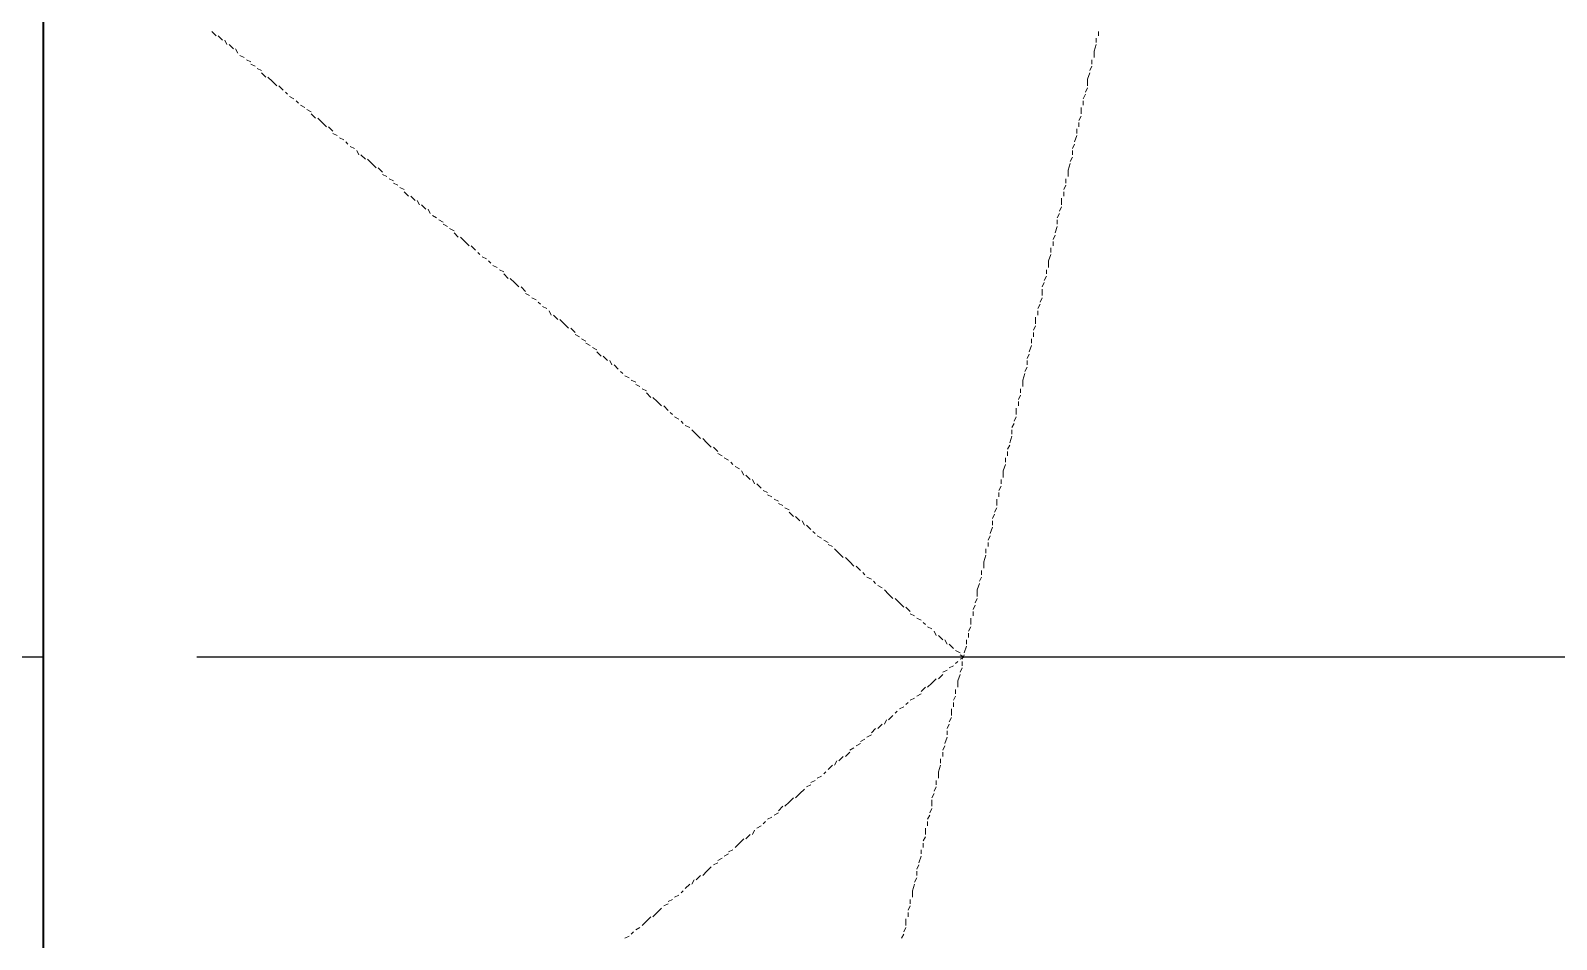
# Model space of a CAD drawing. Extents: x 8 to 21351, y 0 to 420.
# Drawn here: x 15752.46 to 15767.39, y 336.22 to 345.11 of the extents above; entities that cross this region are included whole.
import ezdxf

# ---------------------------------------------------------------- set-up
doc = ezdxf.new("R2010")
doc.units = 0

msp = doc.modelspace()

# ---------------------------------------------------------------- linework, layer by layer
at = {"color": 7, "lineweight": 40}
msp.add_line((15752.58, 397.743), (15752.58, 310.219), dxfattribs=at)
at = {"color": 7, "lineweight": 25}
for p, q in [((15752.58, 357.568), (15752.58, 337.566)), ((15752.58, 338.984), (15751.585, 338.984)), ((15774.085, 338.984), (15754.083, 338.984))]:
    msp.add_line(p, q, dxfattribs=at)
at = {"color": 7, "lineweight": 5}
for p, q in [((15752.58, 345.101), (15752.58, 345.059)), ((15752.58, 345.038), (15752.58, 344.995)), ((15754.273, 345.059), (15754.231, 345.101)), ((15754.337, 345.017), (15754.294, 345.059)), ((15762.888, 345.038), (15762.888, 344.995)), ((15762.909, 345.101), (15762.909, 345.059)), ((15752.58, 344.974), (15752.58, 344.911)), ((15752.58, 344.89), (15752.58, 344.847)), ((15754.379, 344.974), (15754.358, 345.017)), ((15754.443, 344.932), (15754.4, 344.974)), ((15754.485, 344.89), (15754.464, 344.932)), ((15762.888, 344.974), (15762.867, 344.911)), ((15762.867, 344.911), (15762.867, 344.847)), ((15752.58, 344.826), (15752.58, 344.784)), ((15752.58, 344.763), (15752.58, 344.699)), ((15754.548, 344.847), (15754.506, 344.868)), ((15754.612, 344.805), (15754.57, 344.826)), ((15754.654, 344.763), (15754.612, 344.784)), ((15754.718, 344.72), (15754.675, 344.741)), ((15762.846, 344.763), (15762.825, 344.72)), ((15762.846, 344.826), (15762.846, 344.784)), ((15752.58, 344.678), (15752.58, 344.636)), ((15752.58, 344.615), (15752.58, 344.572)), ((15754.76, 344.657), (15754.718, 344.699)), ((15754.824, 344.615), (15754.781, 344.657)), ((15754.866, 344.572), (15754.824, 344.615)), ((15762.825, 344.699), (15762.803, 344.636)), ((15762.803, 344.636), (15762.803, 344.572)), ((15752.58, 344.551), (15752.58, 344.488)), ((15752.58, 344.466), (15752.58, 344.424)), ((15754.929, 344.53), (15754.887, 344.572)), ((15754.972, 344.488), (15754.951, 344.509)), ((15755.035, 344.445), (15754.993, 344.466)), ((15762.782, 344.488), (15762.761, 344.445)), ((15762.803, 344.551), (15762.782, 344.509)), ((15752.58, 344.403), (15752.58, 344.36)), ((15752.58, 344.339), (15752.58, 344.276)), ((15755.078, 344.403), (15755.056, 344.424)), ((15755.141, 344.36), (15755.099, 344.382)), ((15755.205, 344.318), (15755.162, 344.339)), ((15755.247, 344.255), (15755.205, 344.297)), ((15762.74, 344.36), (15762.74, 344.297)), ((15762.761, 344.424), (15762.761, 344.382)), ((15752.58, 344.255), (15752.58, 344.212)), ((15752.58, 344.191), (15752.58, 344.149)), ((15755.31, 344.212), (15755.268, 344.255)), ((15755.353, 344.17), (15755.31, 344.212)), ((15755.416, 344.128), (15755.374, 344.17)), ((15762.698, 344.149), (15762.698, 344.106)), ((15762.74, 344.276), (15762.719, 344.233)), ((15762.719, 344.212), (15762.719, 344.17)), ((15752.58, 344.128), (15752.58, 344.085)), ((15752.58, 344.064), (15752.58, 344.001)), ((15755.459, 344.085), (15755.416, 344.106)), ((15755.522, 344.043), (15755.48, 344.064)), ((15755.564, 344.001), (15755.543, 344.022)), ((15762.676, 344.001), (15762.655, 343.958)), ((15762.698, 344.085), (15762.676, 344.022)), ((15752.58, 343.979), (15752.58, 343.937)), ((15752.58, 343.916), (15752.58, 343.874)), ((15752.58, 343.853), (15752.58, 343.789)), ((15755.628, 343.958), (15755.586, 343.979)), ((15755.67, 343.895), (15755.649, 343.937)), ((15755.734, 343.853), (15755.691, 343.895)), ((15755.797, 343.81), (15755.755, 343.853)), ((15762.655, 343.874), (15762.634, 343.831)), ((15762.655, 343.937), (15762.655, 343.895)), ((15752.58, 343.768), (15752.58, 343.726)), ((15752.58, 343.704), (15752.58, 343.662)), ((15755.84, 343.768), (15755.797, 343.81)), ((15755.903, 343.726), (15755.861, 343.768)), ((15755.945, 343.683), (15755.903, 343.704)), ((15762.634, 343.81), (15762.613, 343.747)), ((15762.613, 343.747), (15762.613, 343.683)), ((15752.58, 343.641), (15752.58, 343.577)), ((15752.58, 343.556), (15752.58, 343.514)), ((15756.009, 343.641), (15755.967, 343.662)), ((15756.051, 343.599), (15756.009, 343.62)), ((15756.115, 343.556), (15756.072, 343.577)), ((15762.592, 343.599), (15762.571, 343.556)), ((15762.592, 343.662), (15762.592, 343.62)), ((15752.58, 343.493), (15752.58, 343.45)), ((15752.58, 343.429), (15752.58, 343.366)), ((15756.157, 343.493), (15756.115, 343.535)), ((15756.221, 343.45), (15756.178, 343.493)), ((15756.263, 343.408), (15756.242, 343.45)), ((15756.326, 343.366), (15756.284, 343.408)), ((15762.549, 343.471), (15762.549, 343.408)), ((15762.571, 343.535), (15762.571, 343.493)), ((15752.58, 343.344), (15752.58, 343.302)), ((15752.58, 343.281), (15752.58, 343.239)), ((15756.369, 343.323), (15756.348, 343.366)), ((15756.432, 343.281), (15756.39, 343.302)), ((15756.496, 343.239), (15756.453, 343.26)), ((15762.528, 343.323), (15762.507, 343.281)), ((15762.507, 343.26), (15762.507, 343.217)), ((15762.549, 343.387), (15762.528, 343.344)), ((15752.58, 343.217), (15752.58, 343.175)), ((15752.58, 343.154), (15752.58, 343.091)), ((15756.538, 343.196), (15756.496, 343.217)), ((15756.602, 343.154), (15756.559, 343.175)), ((15756.644, 343.091), (15756.602, 343.133)), ((15762.486, 343.112), (15762.465, 343.069)), ((15762.507, 343.196), (15762.486, 343.133)), ((15752.58, 343.069), (15752.58, 343.027)), ((15752.58, 343.006), (15752.58, 342.964)), ((15756.707, 343.048), (15756.665, 343.091)), ((15756.75, 343.006), (15756.707, 343.048)), ((15756.813, 342.964), (15756.771, 343.006)), ((15762.444, 342.985), (15762.444, 342.942)), ((15762.465, 343.048), (15762.465, 343.006)), ((15752.58, 342.942), (15752.58, 342.879)), ((15752.58, 342.858), (15752.58, 342.815)), ((15756.856, 342.921), (15756.834, 342.942)), ((15756.919, 342.879), (15756.877, 342.9)), ((15756.961, 342.836), (15756.94, 342.858)), ((15757.025, 342.794), (15756.983, 342.815)), ((15762.444, 342.921), (15762.422, 342.858)), ((15762.422, 342.858), (15762.422, 342.794)), ((15752.58, 342.794), (15752.58, 342.752)), ((15752.58, 342.731), (15752.58, 342.667)), ((15752.58, 342.646), (15752.58, 342.604)), ((15757.088, 342.752), (15757.046, 342.773)), ((15757.131, 342.688), (15757.088, 342.731)), ((15757.194, 342.646), (15757.152, 342.688)), ((15757.237, 342.604), (15757.194, 342.646)), ((15762.38, 342.646), (15762.359, 342.604)), ((15762.401, 342.709), (15762.38, 342.667)), ((15762.401, 342.773), (15762.401, 342.731)), ((15752.58, 342.582), (15752.58, 342.54)), ((15752.58, 342.519), (15752.58, 342.455)), ((15757.3, 342.561), (15757.258, 342.604)), ((15757.342, 342.519), (15757.3, 342.54)), ((15757.406, 342.477), (15757.364, 342.498)), ((15762.359, 342.498), (15762.338, 342.455)), ((15762.359, 342.582), (15762.359, 342.519)), ((15752.58, 342.434), (15752.58, 342.392)), ((15752.58, 342.371), (15752.58, 342.329)), ((15757.448, 342.434), (15757.427, 342.455)), ((15757.512, 342.392), (15757.469, 342.413)), ((15757.554, 342.329), (15757.533, 342.371)), ((15762.338, 342.434), (15762.317, 342.392)), ((15762.317, 342.371), (15762.317, 342.329)), ((15752.58, 342.307), (15752.58, 342.265)), ((15752.58, 342.244), (15752.58, 342.18)), ((15757.618, 342.286), (15757.575, 342.329)), ((15757.681, 342.244), (15757.639, 342.286)), ((15757.723, 342.202), (15757.681, 342.244)), ((15757.787, 342.159), (15757.745, 342.202)), ((15762.295, 342.223), (15762.274, 342.18)), ((15762.295, 342.307), (15762.295, 342.244)), ((15752.58, 342.159), (15752.58, 342.117)), ((15752.58, 342.096), (15752.58, 342.053)), ((15757.829, 342.117), (15757.787, 342.138)), ((15757.893, 342.074), (15757.85, 342.096)), ((15757.935, 342.032), (15757.893, 342.053)), ((15762.253, 342.096), (15762.253, 342.053)), ((15762.274, 342.159), (15762.274, 342.117)), ((15752.58, 342.032), (15752.58, 341.969)), ((15752.58, 341.947), (15752.58, 341.905)), ((15757.999, 341.99), (15757.956, 342.011)), ((15758.041, 341.926), (15757.999, 341.969)), ((15758.104, 341.884), (15758.062, 341.926)), ((15762.232, 341.947), (15762.211, 341.905)), ((15762.253, 342.032), (15762.232, 341.969)), ((15752.58, 341.884), (15752.58, 341.842)), ((15752.58, 341.82), (15752.58, 341.757)), ((15758.147, 341.842), (15758.126, 341.884)), ((15758.21, 341.799), (15758.168, 341.842)), ((15758.253, 341.757), (15758.231, 341.778)), ((15762.19, 341.757), (15762.168, 341.693)), ((15762.211, 341.82), (15762.19, 341.778)), ((15762.211, 341.884), (15762.211, 341.842)), ((15752.58, 341.736), (15752.58, 341.693)), ((15752.58, 341.672), (15752.58, 341.63)), ((15752.58, 341.609), (15752.58, 341.545)), ((15758.316, 341.715), (15758.274, 341.736)), ((15758.38, 341.672), (15758.337, 341.693)), ((15758.422, 341.63), (15758.38, 341.651)), ((15758.485, 341.588), (15758.443, 341.609)), ((15762.147, 341.609), (15762.147, 341.567)), ((15762.168, 341.693), (15762.168, 341.63)), ((15752.58, 341.524), (15752.58, 341.482)), ((15752.58, 341.461), (15752.58, 341.418)), ((15758.528, 341.524), (15758.485, 341.567)), ((15758.591, 341.482), (15758.549, 341.524)), ((15758.634, 341.44), (15758.591, 341.482)), ((15762.147, 341.545), (15762.126, 341.503)), ((15762.126, 341.482), (15762.126, 341.44)), ((15752.58, 341.397), (15752.58, 341.355)), ((15752.58, 341.334), (15752.58, 341.27)), ((15758.697, 341.397), (15758.655, 341.44)), ((15758.739, 341.355), (15758.718, 341.376)), ((15758.803, 341.312), (15758.761, 341.334)), ((15762.105, 341.334), (15762.084, 341.291)), ((15762.105, 341.418), (15762.105, 341.355)), ((15752.58, 341.249), (15752.58, 341.207)), ((15752.58, 341.185), (15752.58, 341.143)), ((15758.845, 341.27), (15758.824, 341.291)), ((15758.909, 341.228), (15758.866, 341.249)), ((15758.972, 341.164), (15758.93, 341.207)), ((15759.015, 341.122), (15758.972, 341.164)), ((15762.084, 341.27), (15762.063, 341.228)), ((15762.063, 341.207), (15762.063, 341.164)), ((15752.58, 341.122), (15752.58, 341.058)), ((15752.58, 341.037), (15752.58, 340.995)), ((15759.078, 341.08), (15759.036, 341.122)), ((15759.12, 341.037), (15759.078, 341.08)), ((15759.184, 340.995), (15759.142, 341.037)), ((15762.041, 341.058), (15762.02, 341.016)), ((15762.063, 341.143), (15762.041, 341.08)), ((15752.58, 340.974), (15752.58, 340.932)), ((15752.58, 340.91), (15752.58, 340.847)), ((15759.226, 340.953), (15759.184, 340.974)), ((15759.29, 340.91), (15759.247, 340.932)), ((15759.332, 340.868), (15759.311, 340.889)), ((15761.999, 340.868), (15761.978, 340.805)), ((15761.999, 340.932), (15761.999, 340.889)), ((15762.02, 340.995), (15762.02, 340.953)), ((15752.58, 340.826), (15752.58, 340.783)), ((15752.58, 340.762), (15752.58, 340.72)), ((15759.396, 340.826), (15759.353, 340.847)), ((15759.438, 340.762), (15759.417, 340.805)), ((15759.501, 340.72), (15759.459, 340.762)), ((15759.544, 340.678), (15759.523, 340.72)), ((15761.957, 340.72), (15761.957, 340.678)), ((15761.978, 340.805), (15761.978, 340.741)), ((15752.58, 340.699), (15752.58, 340.635)), ((15752.58, 340.614), (15752.58, 340.572)), ((15759.607, 340.635), (15759.565, 340.678)), ((15759.671, 340.593), (15759.628, 340.614)), ((15759.713, 340.55), (15759.671, 340.572)), ((15761.957, 340.656), (15761.936, 340.614)), ((15761.936, 340.593), (15761.936, 340.55)), ((15752.58, 340.55), (15752.58, 340.508)), ((15752.58, 340.487), (15752.58, 340.445)), ((15752.58, 340.423), (15752.58, 340.36)), ((15759.777, 340.508), (15759.734, 340.529)), ((15759.819, 340.466), (15759.777, 340.487)), ((15759.882, 340.423), (15759.84, 340.445)), ((15761.914, 340.445), (15761.893, 340.402)), ((15761.914, 340.529), (15761.914, 340.466)), ((15752.58, 340.339), (15752.58, 340.296)), ((15752.58, 340.275), (15752.58, 340.233)), ((15759.925, 340.36), (15759.882, 340.402)), ((15759.988, 340.318), (15759.946, 340.36)), ((15760.031, 340.275), (15760.009, 340.318)), ((15760.094, 340.233), (15760.052, 340.275)), ((15761.893, 340.381), (15761.872, 340.339)), ((15761.872, 340.318), (15761.872, 340.275)), ((15752.58, 340.212), (15752.58, 340.148)), ((15752.58, 340.127), (15752.58, 340.085)), ((15760.136, 340.191), (15760.115, 340.212)), ((15760.2, 340.148), (15760.158, 340.17)), ((15760.263, 340.106), (15760.221, 340.127)), ((15761.851, 340.17), (15761.83, 340.127)), ((15761.872, 340.254), (15761.851, 340.191)), ((15752.58, 340.064), (15752.58, 340.021)), ((15752.58, 340), (15752.58, 339.937)), ((15760.306, 340.064), (15760.263, 340.085)), ((15760.369, 340), (15760.327, 340.043)), ((15760.412, 339.958), (15760.369, 340)), ((15760.475, 339.916), (15760.433, 339.958)), ((15761.809, 339.979), (15761.787, 339.916)), ((15761.809, 340.043), (15761.809, 340)), ((15761.83, 340.106), (15761.83, 340.064)), ((15752.58, 339.916), (15752.58, 339.873)), ((15752.58, 339.852), (15752.58, 339.81)), ((15760.517, 339.873), (15760.475, 339.916)), ((15760.581, 339.831), (15760.539, 339.873)), ((15760.623, 339.788), (15760.602, 339.81)), ((15761.766, 339.831), (15761.766, 339.788)), ((15761.787, 339.916), (15761.787, 339.852)), ((15752.58, 339.788), (15752.58, 339.725)), ((15752.58, 339.704), (15752.58, 339.661)), ((15760.687, 339.746), (15760.644, 339.767)), ((15760.729, 339.704), (15760.708, 339.725)), ((15760.793, 339.661), (15760.75, 339.683)), ((15761.745, 339.704), (15761.724, 339.64)), ((15761.766, 339.767), (15761.745, 339.725)), ((15752.58, 339.64), (15752.58, 339.598)), ((15752.58, 339.577), (15752.58, 339.534)), ((15752.58, 339.513), (15752.58, 339.45)), ((15760.856, 339.598), (15760.814, 339.64)), ((15760.898, 339.556), (15760.856, 339.598)), ((15760.962, 339.513), (15760.92, 339.556)), ((15761.004, 339.471), (15760.962, 339.513)), ((15761.724, 339.556), (15761.703, 339.513)), ((15761.724, 339.64), (15761.724, 339.577)), ((15752.58, 339.429), (15752.58, 339.386)), ((15752.58, 339.365), (15752.58, 339.323)), ((15761.068, 339.429), (15761.025, 339.471)), ((15761.11, 339.386), (15761.068, 339.407)), ((15761.174, 339.344), (15761.131, 339.365)), ((15761.66, 339.365), (15761.66, 339.302)), ((15761.703, 339.492), (15761.682, 339.45)), ((15761.682, 339.429), (15761.682, 339.386)), ((15752.58, 339.302), (15752.58, 339.238)), ((15752.58, 339.217), (15752.58, 339.175)), ((15761.216, 339.302), (15761.195, 339.323)), ((15761.279, 339.259), (15761.237, 339.281)), ((15761.322, 339.196), (15761.301, 339.238)), ((15761.66, 339.281), (15761.639, 339.238)), ((15761.639, 339.217), (15761.639, 339.175)), ((15752.58, 339.154), (15752.58, 339.111)), ((15752.58, 339.09), (15752.58, 339.026)), ((15761.385, 339.154), (15761.343, 339.196)), ((15761.428, 339.111), (15761.406, 339.154)), ((15761.491, 339.069), (15761.449, 339.111)), ((15761.618, 339.09), (15761.597, 339.026)), ((15761.618, 339.154), (15761.618, 339.111)), ((15752.58, 339.005), (15752.58, 338.963)), ((15752.58, 338.942), (15752.58, 338.899)), ((15761.555, 339.026), (15761.512, 339.048)), ((15761.512, 338.921), (15761.533, 338.942)), ((15761.597, 338.984), (15761.555, 339.005)), ((15761.555, 338.963), (15761.597, 338.984)), ((15761.597, 339.005), (15761.576, 338.963)), ((15761.576, 338.942), (15761.576, 338.899)), ((15752.58, 338.878), (15752.58, 338.815)), ((15752.58, 338.794), (15752.58, 338.751)), ((15761.279, 338.73), (15761.322, 338.772)), ((15761.343, 338.772), (15761.385, 338.815)), ((15761.385, 338.836), (15761.428, 338.857)), ((15761.449, 338.878), (15761.491, 338.899)), ((15761.555, 338.815), (15761.533, 338.751)), ((15761.576, 338.878), (15761.555, 338.836)), ((15752.58, 338.73), (15752.58, 338.688)), ((15752.58, 338.667), (15752.58, 338.624)), ((15761.131, 338.603), (15761.174, 338.624)), ((15761.174, 338.646), (15761.216, 338.688)), ((15761.237, 338.688), (15761.279, 338.73)), ((15761.512, 338.667), (15761.512, 338.624)), ((15761.533, 338.751), (15761.533, 338.688)), ((15752.58, 338.603), (15752.58, 338.54)), ((15752.58, 338.519), (15752.58, 338.476)), ((15760.962, 338.476), (15761.004, 338.497)), ((15761.025, 338.519), (15761.047, 338.54)), ((15761.068, 338.561), (15761.11, 338.582)), ((15761.47, 338.476), (15761.47, 338.413)), ((15761.512, 338.603), (15761.491, 338.561)), ((15761.491, 338.54), (15761.491, 338.497)), ((15752.58, 338.455), (15752.58, 338.413)), ((15752.58, 338.392), (15752.58, 338.328)), ((15760.75, 338.286), (15760.793, 338.328)), ((15760.814, 338.328), (15760.835, 338.37)), ((15760.856, 338.37), (15760.898, 338.413)), ((15760.92, 338.434), (15760.941, 338.455)), ((15761.449, 338.328), (15761.428, 338.286)), ((15761.47, 338.392), (15761.449, 338.349)), ((15752.58, 338.307), (15752.58, 338.264)), ((15752.58, 338.243), (15752.58, 338.201)), ((15752.58, 338.18), (15752.58, 338.116)), ((15760.581, 338.159), (15760.623, 338.18)), ((15760.644, 338.201), (15760.687, 338.222)), ((15760.687, 338.243), (15760.729, 338.286)), ((15761.428, 338.201), (15761.406, 338.137)), ((15761.428, 338.264), (15761.428, 338.222)), ((15752.58, 338.095), (15752.58, 338.053)), ((15752.58, 338.032), (15752.58, 337.989)), ((15760.433, 338.01), (15760.475, 338.053)), ((15760.475, 338.074), (15760.517, 338.095)), ((15760.539, 338.116), (15760.581, 338.137)), ((15761.406, 338.116), (15761.385, 338.074)), ((15761.385, 338.053), (15761.385, 338.01)), ((15752.58, 337.968), (15752.58, 337.905)), ((15752.58, 337.884), (15752.58, 337.841)), ((15760.263, 337.884), (15760.306, 337.926)), ((15760.327, 337.926), (15760.348, 337.968)), ((15760.369, 337.968), (15760.412, 338.01)), ((15761.364, 337.926), (15761.343, 337.862)), ((15761.364, 337.989), (15761.364, 337.947)), ((15752.58, 337.82), (15752.58, 337.778)), ((15752.58, 337.757), (15752.58, 337.714)), ((15760.052, 337.714), (15760.094, 337.735)), ((15760.094, 337.757), (15760.136, 337.778)), ((15760.158, 337.799), (15760.2, 337.82)), ((15760.221, 337.841), (15760.242, 337.862)), ((15761.322, 337.778), (15761.322, 337.735)), ((15761.343, 337.862), (15761.343, 337.799)), ((15752.58, 337.693), (15752.58, 337.63)), ((15752.58, 337.608), (15752.58, 337.566)), ((15759.882, 337.566), (15759.925, 337.608)), ((15759.946, 337.608), (15759.988, 337.651)), ((15759.988, 337.651), (15760.031, 337.693)), ((15761.301, 337.651), (15761.279, 337.608)), ((15761.279, 337.587), (15761.279, 337.524)), ((15761.322, 337.714), (15761.301, 337.672)), ((15752.58, 337.545), (15752.58, 337.502)), ((15752.58, 337.481), (15752.58, 337.418)), ((15759.734, 337.439), (15759.777, 337.46)), ((15759.777, 337.481), (15759.819, 337.524)), ((15759.84, 337.524), (15759.882, 337.566)), ((15761.258, 337.439), (15761.237, 337.397)), ((15761.279, 337.502), (15761.258, 337.46)), ((15752.58, 337.397), (15752.58, 337.354)), ((15752.58, 337.333), (15752.58, 337.291)), ((15752.58, 337.27), (15752.58, 337.206)), ((15759.523, 337.248), (15759.544, 337.291)), ((15759.565, 337.312), (15759.607, 337.333)), ((15759.628, 337.354), (15759.65, 337.375)), ((15759.671, 337.397), (15759.713, 337.418)), ((15761.216, 337.312), (15761.216, 337.248)), ((15761.237, 337.375), (15761.237, 337.333)), ((15752.58, 337.185), (15752.58, 337.143)), ((15752.58, 337.122), (15752.58, 337.079)), ((15759.353, 337.122), (15759.396, 337.164)), ((15759.396, 337.164), (15759.438, 337.206)), ((15759.459, 337.206), (15759.501, 337.248)), ((15761.216, 337.227), (15761.195, 337.185)), ((15761.195, 337.164), (15761.195, 337.122)), ((15752.58, 337.058), (15752.58, 336.995)), ((15752.58, 336.973), (15752.58, 336.931)), ((15759.142, 336.952), (15759.184, 336.973)), ((15759.184, 336.995), (15759.226, 337.016)), ((15759.247, 337.037), (15759.29, 337.058)), ((15759.29, 337.079), (15759.332, 337.1)), ((15761.174, 337.037), (15761.152, 336.973)), ((15761.174, 337.1), (15761.174, 337.058)), ((15752.58, 336.91), (15752.58, 336.867)), ((15752.58, 336.846), (15752.58, 336.804)), ((15758.972, 336.804), (15759.015, 336.846)), ((15759.036, 336.846), (15759.078, 336.889)), ((15759.078, 336.889), (15759.12, 336.931)), ((15761.131, 336.825), (15761.11, 336.783)), ((15761.152, 336.952), (15761.131, 336.91)), ((15761.131, 336.889), (15761.131, 336.846)), ((15752.58, 336.783), (15752.58, 336.719)), ((15752.58, 336.698), (15752.58, 336.656)), ((15758.824, 336.677), (15758.845, 336.698)), ((15758.866, 336.719), (15758.909, 336.762)), ((15758.93, 336.762), (15758.951, 336.804)), ((15761.11, 336.762), (15761.089, 336.698)), ((15761.089, 336.698), (15761.089, 336.635)), ((15752.58, 336.635), (15752.58, 336.592)), ((15752.58, 336.571), (15752.58, 336.508)), ((15758.591, 336.486), (15758.634, 336.529)), ((15758.655, 336.55), (15758.697, 336.571)), ((15758.697, 336.592), (15758.739, 336.613)), ((15758.761, 336.635), (15758.803, 336.656)), ((15761.068, 336.55), (15761.047, 336.508)), ((15761.068, 336.613), (15761.068, 336.571)), ((15752.58, 336.486), (15752.58, 336.444)), ((15752.58, 336.423), (15752.58, 336.381)), ((15758.443, 336.36), (15758.485, 336.402)), ((15758.485, 336.402), (15758.528, 336.444)), ((15758.549, 336.444), (15758.591, 336.486)), ((15761.025, 336.423), (15761.025, 336.36)), ((15761.047, 336.486), (15761.047, 336.444)), ((15752.58, 336.36), (15752.58, 336.296)), ((15752.58, 336.275), (15752.58, 336.233)), ((15758.274, 336.233), (15758.316, 336.254)), ((15758.337, 336.275), (15758.358, 336.296)), ((15758.38, 336.317), (15758.422, 336.338)), ((15761.004, 336.275), (15760.983, 336.233)), ((15761.025, 336.338), (15761.004, 336.296))]:
    msp.add_line(p, q, dxfattribs=at)

doc.saveas('drawing.dxf')
